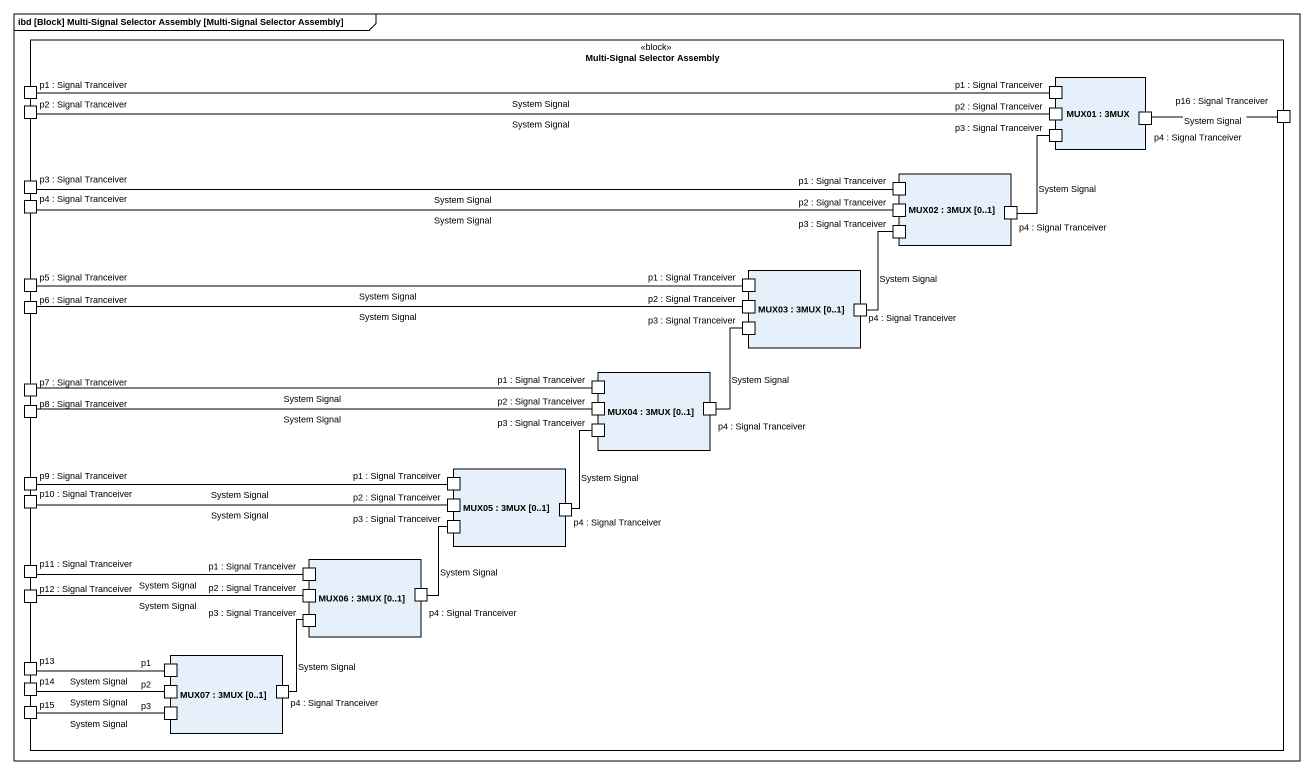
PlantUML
@startuml
mainframe ibd [Block] Multi-Signal Selector Assembly [Multi-Signal Selector Assembly]
rectangle "Multi-Signal Selector Assembly" as Multi_Signal_Selector <<block>> {
  port "p1 : Signal Tranceiver" as p1_Signal_Tranceiver
  rectangle "MUX01 : 3MUX" as MUX01 {
    port "p1 : Signal Tranceiver" as p1_Signal_Tranceiver_2
    port "p2 : Signal Tranceiver" as p2_Signal_Tranceiver_2
    port "p3 : Signal Tranceiver" as p3_Signal_Tranceiver
    port "p4 : Signal Tranceiver" as p4_Signal_Tranceiver
  }
  port "p2 : Signal Tranceiver" as p2_Signal_Tranceiver
  port "p16 : Signal Tranceiver" as p16_Signal_Tranceiver
  port "p3 : Signal Tranceiver" as p3_Signal_Tranceiver_2
  port "p4 : Signal Tranceiver" as p4_Signal_Tranceiver_2
  rectangle "MUX02 : 3MUX [0..1]" as MUX02 {
    port "p1 : Signal Tranceiver" as p1_Signal_Tranceiver_3
    port "p2 : Signal Tranceiver" as p2_Signal_Tranceiver_3
    port "p4 : Signal Tranceiver" as p4_Signal_Tranceiver_3
    port "p3 : Signal Tranceiver" as p3_Signal_Tranceiver_3
  }
  port "p5 : Signal Tranceiver" as p5_Signal_Tranceiver
  rectangle "MUX03 : 3MUX [0..1]" as MUX03 {
    port "p1 : Signal Tranceiver" as p1_Signal_Tranceiver_4
    port "p2 : Signal Tranceiver" as p2_Signal_Tranceiver_4
    port "p3 : Signal Tranceiver" as p3_Signal_Tranceiver_4
    port "p4 : Signal Tranceiver" as p4_Signal_Tranceiver_4
  }
  port "p6 : Signal Tranceiver" as p6_Signal_Tranceiver
  port "p7 : Signal Tranceiver" as p7_Signal_Tranceiver
  rectangle "MUX04 : 3MUX [0..1]" as MUX04 {
    port "p1 : Signal Tranceiver" as p1_Signal_Tranceiver_5
    port "p2 : Signal Tranceiver" as p2_Signal_Tranceiver_5
    port "p4 : Signal Tranceiver" as p4_Signal_Tranceiver_5
    port "p3 : Signal Tranceiver" as p3_Signal_Tranceiver_5
  }
  port "p8 : Signal Tranceiver" as p8_Signal_Tranceiver
  port "p9 : Signal Tranceiver" as p9_Signal_Tranceiver
  rectangle "MUX05 : 3MUX [0..1]" as MUX05 {
    port "p1 : Signal Tranceiver" as p1_Signal_Tranceiver_6
    port "p2 : Signal Tranceiver" as p2_Signal_Tranceiver_6
    port "p4 : Signal Tranceiver" as p4_Signal_Tranceiver_6
    port "p3 : Signal Tranceiver" as p3_Signal_Tranceiver_6
  }
  port "p10 : Signal Tranceiver" as p10_Signal_Tranceiver
  port "p11 : Signal Tranceiver" as p11_Signal_Tranceiver
  port "p12 : Signal Tranceiver" as p12_Signal_Tranceiver
  rectangle "MUX06 : 3MUX [0..1]" as MUX06 {
    port "p1 : Signal Tranceiver" as p1_Signal_Tranceiver_7
    port "p2 : Signal Tranceiver" as p2_Signal_Tranceiver_7
    port "p4 : Signal Tranceiver" as p4_Signal_Tranceiver_7
    port "p3 : Signal Tranceiver" as p3_Signal_Tranceiver_7
  }
  port p13
  rectangle "MUX07 : 3MUX [0..1]" as MUX07 {
    port p1
    port p2
    port p3
    port "p4 : Signal Tranceiver" as p4_Signal_Tranceiver_8
  }
  port p14
  port p15
}
p1_Signal_Tranceiver -right- p1_Signal_Tranceiver_2 : System Signal
p2_Signal_Tranceiver -right- p2_Signal_Tranceiver_2 : System Signal
p4_Signal_Tranceiver -right- p16_Signal_Tranceiver : System Signal
p3_Signal_Tranceiver_2 -right- p1_Signal_Tranceiver_3 : System Signal
p4_Signal_Tranceiver_2 -right- p2_Signal_Tranceiver_3 : System Signal
p4_Signal_Tranceiver_3 -up- p3_Signal_Tranceiver : System Signal
p5_Signal_Tranceiver -right- p1_Signal_Tranceiver_4 : System Signal
p6_Signal_Tranceiver -right- p2_Signal_Tranceiver_4 : System Signal
p4_Signal_Tranceiver_4 -up- p3_Signal_Tranceiver_3 : System Signal
p7_Signal_Tranceiver -right- p1_Signal_Tranceiver_5 : System Signal
p4_Signal_Tranceiver_5 -up- p3_Signal_Tranceiver_4 : System Signal
p8_Signal_Tranceiver -right- p2_Signal_Tranceiver_5 : System Signal
p9_Signal_Tranceiver -right- p1_Signal_Tranceiver_6 : System Signal
p10_Signal_Tranceiver -right- p2_Signal_Tranceiver_6 : System Signal
p4_Signal_Tranceiver_6 -up- p3_Signal_Tranceiver_5 : System Signal
p11_Signal_Tranceiver -right- p1_Signal_Tranceiver_7 : System Signal
p12_Signal_Tranceiver -right- p2_Signal_Tranceiver_7 : System Signal
p4_Signal_Tranceiver_7 -up- p3_Signal_Tranceiver_6 : System Signal
p13 -right- p1 : System Signal
p14 -right- p2 : System Signal
p15 -right- p3 : System Signal
p4_Signal_Tranceiver_8 -up- p3_Signal_Tranceiver_7 : System Signal
@enduml
